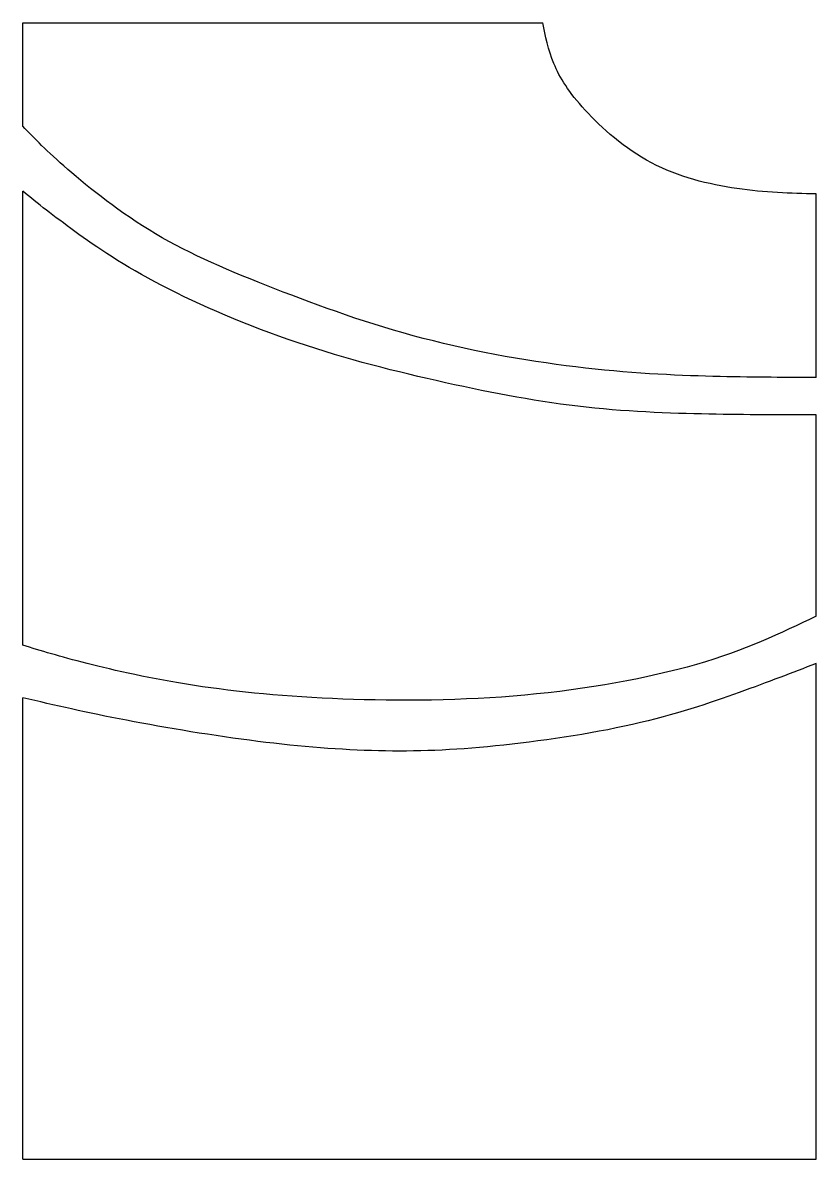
# Model space of a CAD drawing. Extents: x 0 to 80.9, y -7.4 to 60.
# Drawn here: x 67.16 to 70.95, y 21.65 to 27.07 of the extents above; entities that cross this region are included whole.
import ezdxf

# ---------------------------------------------------------------- set-up
doc = ezdxf.new("R2010")
doc.units = 0
doc.header["$MEASUREMENT"] = 0
doc.layers.add('LAYER_1', color=7, linetype='CONTINUOUS')

msp = doc.modelspace()

# ---------------------------------------------------------------- linework, layer by layer
at = {"layer": 'LAYER_1'}
for points in [[(67.1587, 26.5755), (67.1587, 26.5755), (67.1587, 27.0689), (67.1587, 27.0689)], [(67.1587, 27.0689), (67.1587, 27.0689), (69.6397, 27.0689), (69.6397, 27.0689)], [(67.1587, 24.1004), (67.1587, 24.1004), (67.1587, 26.2649), (67.1587, 26.2649)], [(70.9451, 25.3772), (70.9451, 25.3772), (70.9451, 26.2524), (70.9451, 26.2524)], [(70.9451, 24.2384), (70.9451, 24.2384), (70.9451, 25.1983), (70.9451, 25.1983)], [(70.9451, 21.6482), (70.9451, 21.6482), (70.9451, 24.0126), (70.9451, 24.0126)], [(67.1587, 21.6482), (67.1587, 21.6482), (67.1587, 23.8494), (67.1587, 23.8494)], [(67.1587, 21.6482), (67.1587, 21.6482), (70.9451, 21.6482), (70.9451, 21.6482)]]:
    msp.add_open_spline(points, degree=3, dxfattribs=at)
for points, knots in [([(70.9451, 26.2524), (70.8226, 26.2555), (70.7001, 26.2587), (70.5663, 26.278), (70.5663, 26.278), (70.4323, 26.2974), (70.287, 26.3329), (70.1589, 26.4004), (70.1589, 26.4004), (70.0308, 26.4678), (69.9199, 26.5672), (69.8426, 26.6518), (69.8426, 26.6518), (69.7652, 26.7365), (69.7213, 26.8066), (69.6931, 26.8737), (69.6931, 26.8737), (69.6648, 26.9408), (69.6522, 27.0048), (69.6397, 27.0689)], [0, 0, 0, 0, 0.166667, 0.166667, 0.166667, 0.166667, 0.333333, 0.333333, 0.333333, 0.333333, 0.5, 0.5, 0.5, 0.5, 0.666667, 0.666667, 0.666667, 0.666667, 1, 1, 1, 1]), ([(70.9451, 25.3772), (70.8048, 25.3772), (70.6646, 25.3772), (70.4857, 25.3814), (70.4857, 25.3814), (70.3069, 25.3855), (70.0893, 25.3939), (69.8441, 25.4216), (69.8441, 25.4216), (69.5989, 25.4493), (69.326, 25.4964), (69.0698, 25.5633), (69.0698, 25.5633), (68.8136, 25.6302), (68.5742, 25.717), (68.3609, 25.8001), (68.3609, 25.8001), (68.1475, 25.8833), (67.9604, 25.9628), (67.7925, 26.0621), (67.7925, 26.0621), (67.6247, 26.1614), (67.4762, 26.2806), (67.3738, 26.3695), (67.3738, 26.3695), (67.2714, 26.4584), (67.215, 26.517), (67.1587, 26.5755)], [0, 0, 0, 0, 0.125, 0.125, 0.125, 0.125, 0.25, 0.25, 0.25, 0.25, 0.375, 0.375, 0.375, 0.375, 0.5, 0.5, 0.5, 0.5, 0.625, 0.625, 0.625, 0.625, 0.75, 0.75, 0.75, 0.75, 1, 1, 1, 1]), ([(70.9451, 25.1983), (70.7975, 25.1983), (70.6499, 25.1983), (70.4674, 25.2015), (70.4674, 25.2015), (70.2849, 25.2046), (70.0674, 25.2109), (69.8478, 25.2349), (69.8478, 25.2349), (69.6282, 25.259), (69.4065, 25.3008), (69.1754, 25.352), (69.1754, 25.352), (68.9443, 25.4033), (68.7038, 25.464), (68.4685, 25.5434), (68.4685, 25.5434), (68.2332, 25.6229), (68.0032, 25.7212), (67.8223, 25.8153), (67.8223, 25.8153), (67.6414, 25.9094), (67.5096, 25.9993), (67.4072, 26.0736), (67.4072, 26.0736), (67.3048, 26.1478), (67.2317, 26.2064), (67.1587, 26.2649)], [0, 0, 0, 0, 0.125, 0.125, 0.125, 0.125, 0.25, 0.25, 0.25, 0.25, 0.375, 0.375, 0.375, 0.375, 0.5, 0.5, 0.5, 0.5, 0.625, 0.625, 0.625, 0.625, 0.75, 0.75, 0.75, 0.75, 1, 1, 1, 1]), ([(70.9451, 24.2384), (70.7745, 24.1569), (70.6039, 24.0753), (70.3732, 24.0084), (70.3732, 24.0084), (70.1426, 23.9415), (69.8519, 23.8892), (69.5549, 23.862), (69.5549, 23.862), (69.2579, 23.8348), (68.9547, 23.8327), (68.686, 23.8432), (68.686, 23.8432), (68.4172, 23.8536), (68.183, 23.8766), (67.978, 23.908), (67.978, 23.908), (67.7731, 23.9394), (67.5974, 23.9791), (67.4657, 24.0126), (67.4657, 24.0126), (67.3341, 24.046), (67.2464, 24.0732), (67.1587, 24.1004)], [0, 0, 0, 0, 0.142857, 0.142857, 0.142857, 0.142857, 0.285714, 0.285714, 0.285714, 0.285714, 0.428571, 0.428571, 0.428571, 0.428571, 0.571429, 0.571429, 0.571429, 0.571429, 0.714286, 0.714286, 0.714286, 0.714286, 1, 1, 1, 1]), ([(70.9451, 24.0126), (70.8309, 23.9687), (70.7168, 23.9247), (70.5771, 23.8745), (70.5771, 23.8745), (70.4375, 23.8243), (70.2722, 23.7679), (70.0684, 23.7219), (70.0684, 23.7219), (69.8644, 23.6759), (69.6218, 23.6403), (69.4148, 23.6194), (69.4148, 23.6194), (69.2077, 23.5985), (69.0363, 23.5922), (68.8564, 23.5964), (68.8564, 23.5964), (68.6766, 23.6006), (68.4883, 23.6152), (68.2802, 23.6414), (68.2802, 23.6414), (68.0722, 23.6675), (67.8442, 23.7051), (67.654, 23.7417), (67.654, 23.7417), (67.4637, 23.7783), (67.3112, 23.8139), (67.1587, 23.8494)], [0, 0, 0, 0, 0.125, 0.125, 0.125, 0.125, 0.25, 0.25, 0.25, 0.25, 0.375, 0.375, 0.375, 0.375, 0.5, 0.5, 0.5, 0.5, 0.625, 0.625, 0.625, 0.625, 0.75, 0.75, 0.75, 0.75, 1, 1, 1, 1])]:
    msp.add_open_spline(points, degree=3, knots=knots, dxfattribs=at)

doc.saveas('drawing.dxf')
